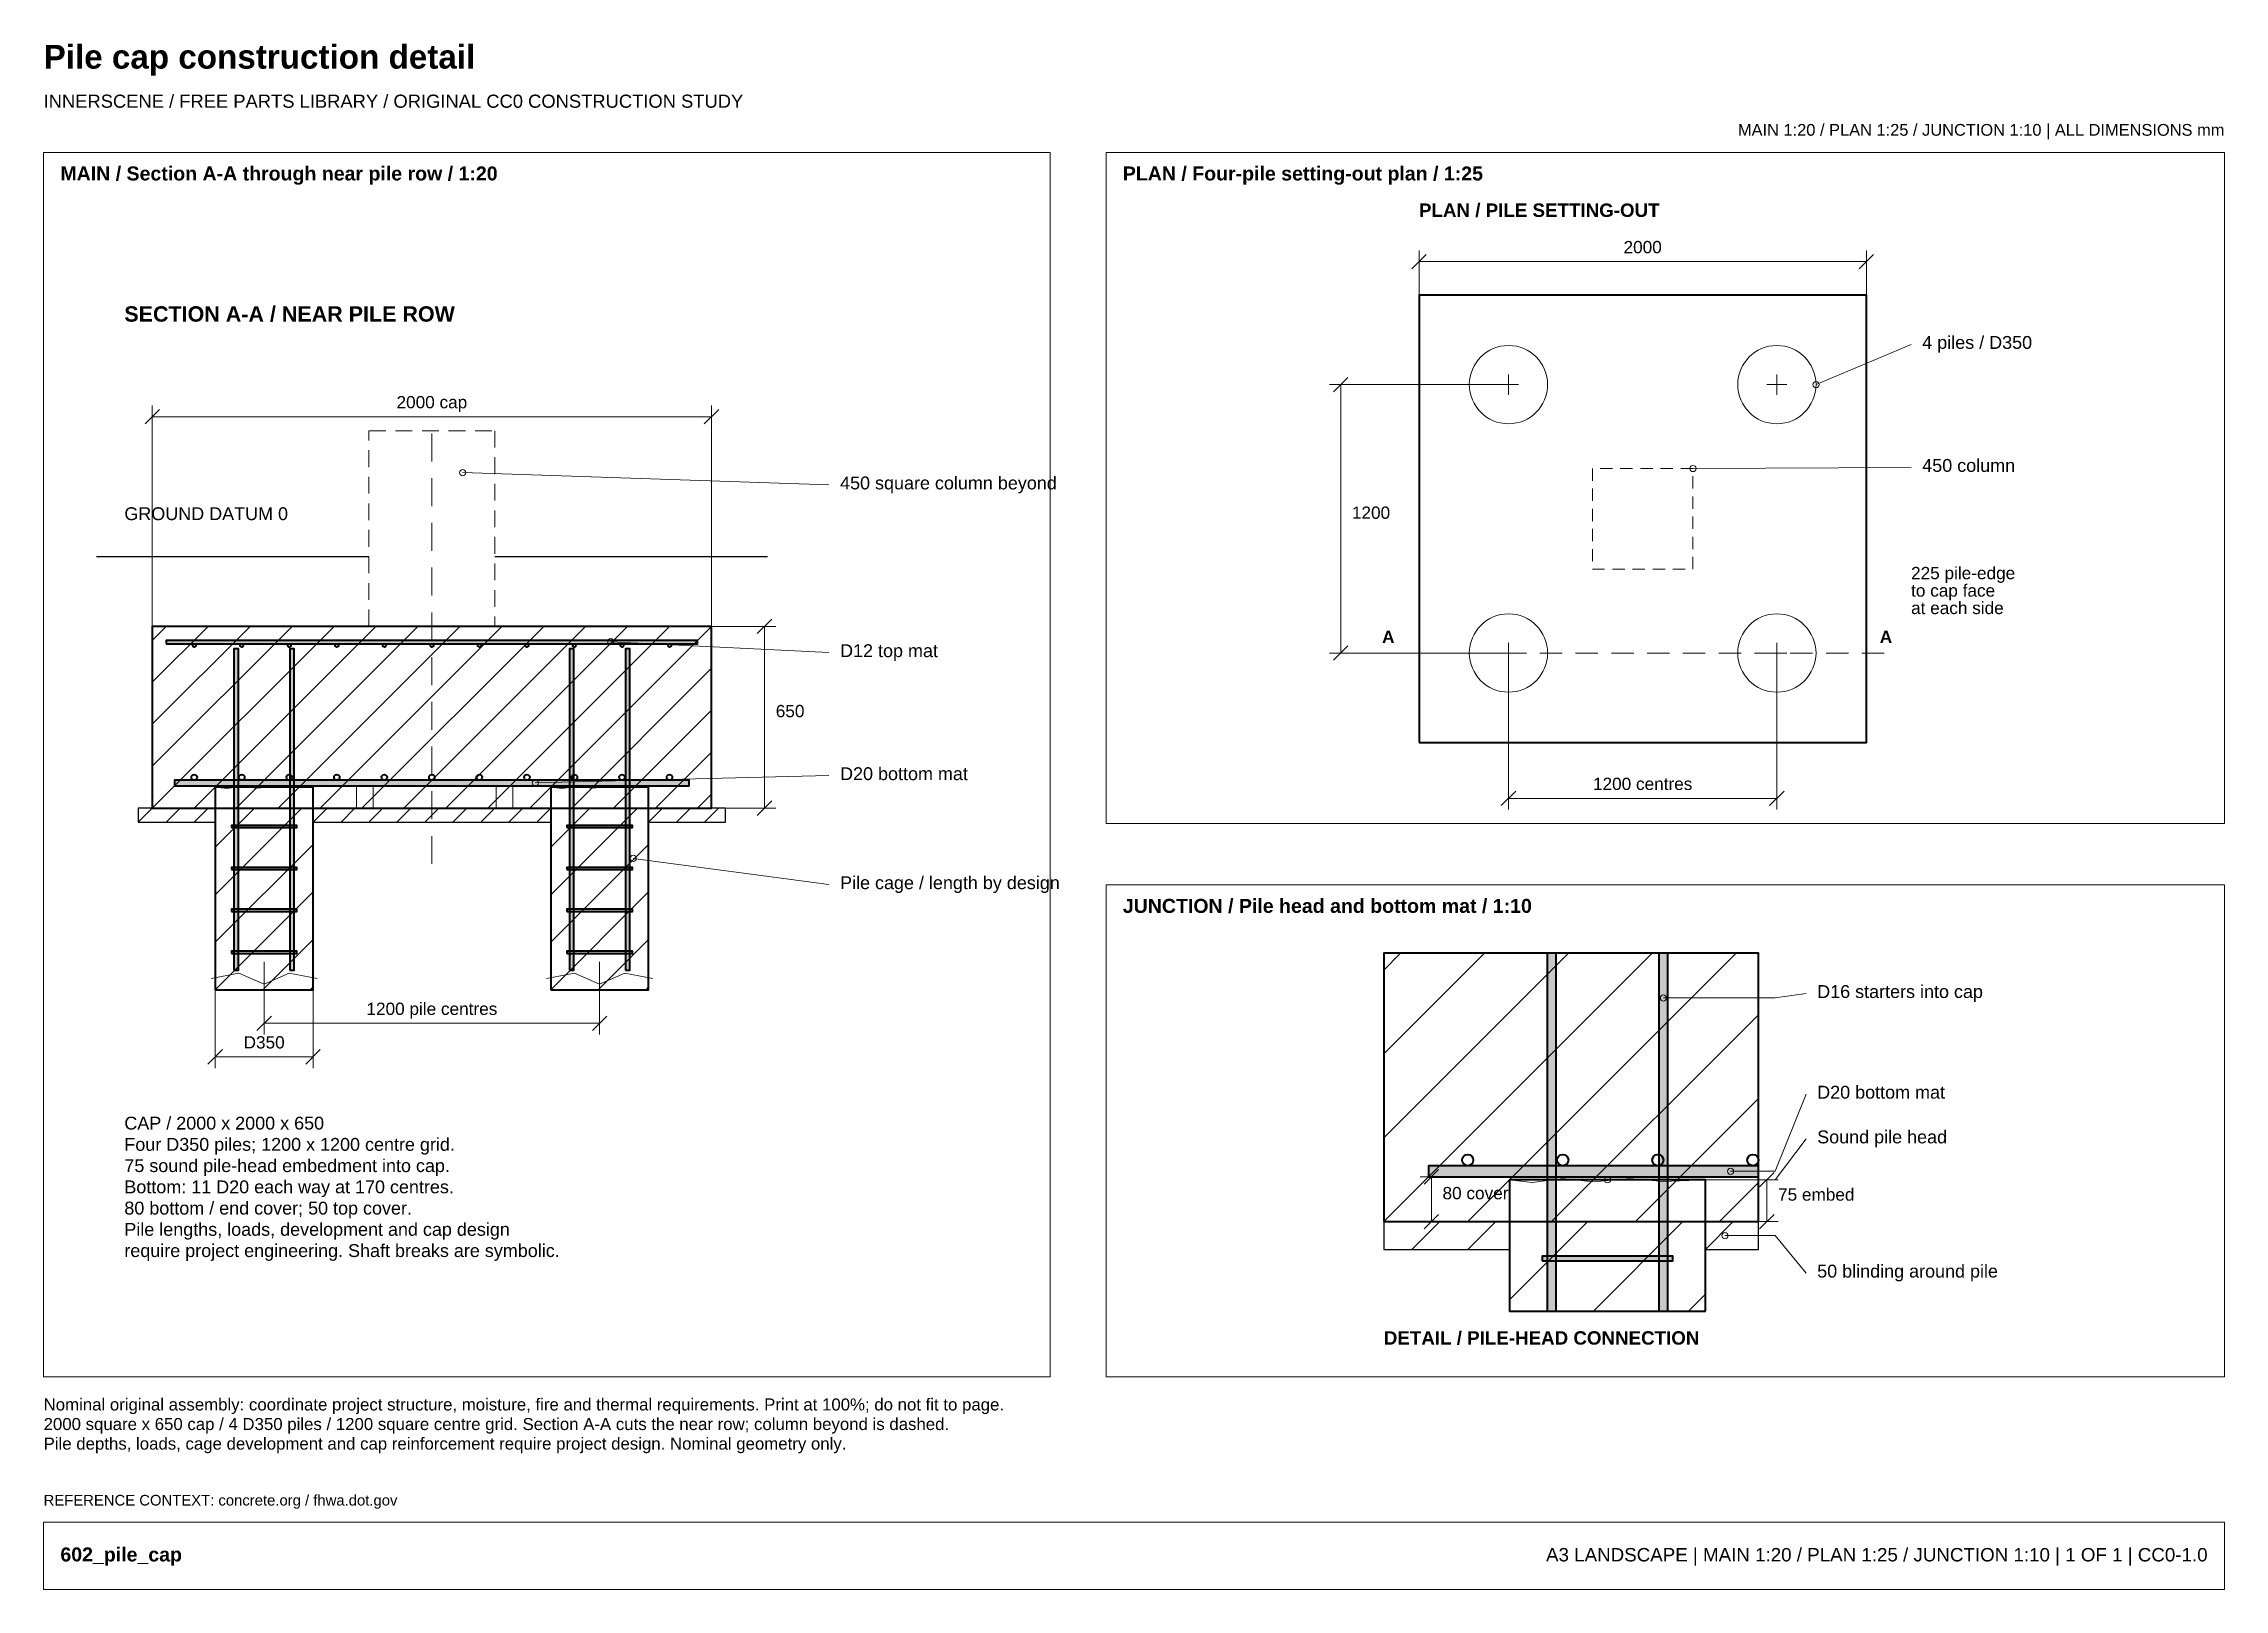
# Paper-space layout 'Layout1' of a CAD drawing. Header units: millimetres. Extents: x 15 to 405, y 10 to 286.
import ezdxf
from ezdxf.enums import TextEntityAlignment as Align

# ---------------------------------------------------------------- set-up
doc = ezdxf.new("R2010")
doc.units = ezdxf.units.MM
for name, color, linetype, lineweight, true_color in [('A-ANNO-BORDER', 7, 'Continuous', 18, 0x7b919e), ('A-ANNO-DIMS', 7, 'Continuous', 15, 0x4c626f), ('A-ANNO-TEXT', 7, 'Continuous', 18, 0x233442), ('A-FIXT', 7, 'Continuous', 20, 0x4d616b), ('A-HATCH', 7, 'Continuous', 13, 0x8d999e), ('A-HIDDEN', 7, 'Continuous', 13, 0x778992), ('A-SITE', 7, 'Continuous', 25, 0x75664e), ('A-STRC', 7, 'Continuous', 40, 0x263746)]:
    doc.layers.add(name, color=color, linetype=linetype, lineweight=lineweight, true_color=true_color)
doc.styles.add('SECTION_BOLD', font='arialbd.ttf')
doc.styles.add('SECTION_REGULAR', font='arial.ttf')

psp = doc.layouts.get("Layout1")

# ---------------------------------------------------------------- hatches: boundary and pattern name
at = {"layer": 'A-STRC'}
for points in [[(36.93665, 179.14575), (131.93665, 179.14575), (131.93665, 179.74575), (36.93665, 179.74575)], [(49.03665, 120.74575), (49.83665, 120.74575), (49.83665, 178.24575), (49.03665, 178.24575)], [(59.03665, 120.74575), (59.83665, 120.74575), (59.83665, 178.24575), (59.03665, 178.24575)], [(109.03665, 120.74575), (109.83665, 120.74575), (109.83665, 178.24575), (109.03665, 178.24575)], [(119.03665, 120.74575), (119.83665, 120.74575), (119.83665, 178.24575), (119.03665, 178.24575)], [(38.43665, 153.74575), (130.43665, 153.74575), (130.43665, 154.74575), (38.43665, 154.74575)], [(48.58665, 146.24575), (60.28665, 146.24575), (60.28665, 146.64575), (48.58665, 146.64575)], [(108.58665, 146.24575), (120.28665, 146.24575), (120.28665, 146.64575), (108.58665, 146.64575)], [(48.58665, 138.74575), (60.28665, 138.74575), (60.28665, 139.14575), (48.58665, 139.14575)], [(108.58665, 138.74575), (120.28665, 138.74575), (120.28665, 139.14575), (108.58665, 139.14575)], [(48.58665, 131.24575), (60.28665, 131.24575), (60.28665, 131.64575), (48.58665, 131.64575)], [(108.58665, 131.24575), (120.28665, 131.24575), (120.28665, 131.64575), (108.58665, 131.64575)], [(48.58665, 123.74575), (60.28665, 123.74575), (60.28665, 124.14575), (48.58665, 124.14575)], [(108.58665, 123.74575), (120.28665, 123.74575), (120.28665, 124.14575), (108.58665, 124.14575)], [(285.47985, 59.776), (285.47985, 123.776), (283.87985, 123.776), (283.87985, 59.776)], [(305.47985, 59.776), (305.47985, 123.776), (303.87985, 123.776), (303.87985, 59.776)], [(262.67985, 83.776), (321.67985, 83.776), (321.67985, 85.776), (262.67985, 85.776)], [(282.97985, 68.776), (306.37985, 68.776), (306.37985, 69.576), (282.97985, 69.576)]]:
    psp.add_hatch(color=7, dxfattribs=at).paths.add_polyline_path(points)

# ---------------------------------------------------------------- linework, layer by layer
at = {"layer": 'A-ANNO-BORDER'}
for points in [[(15, 48), (195, 48), (195, 267), (15, 267)], [(205, 147), (405, 147), (405, 267), (205, 267)], [(205, 48), (405, 48), (405, 136), (205, 136)], [(15, 10), (405, 10), (405, 22), (15, 22)]]:
    psp.add_lwpolyline(points, close=True, dxfattribs=at)
at = {"layer": 'A-ANNO-DIMS'}
for p, q in [((259.6689, 246.18), (262.2689, 248.78)), ((260.9689, 241.48), (260.9689, 249.48)), ((260.9689, 247.48), (340.9689, 247.48)), ((339.6689, 246.18), (342.2689, 248.78)), ((340.9689, 241.48), (340.9689, 249.48)), ((331.9689, 225.48), (348.9689, 232.685)), ((245.6689, 224.18), (248.2689, 226.78)), ((276.9689, 225.48), (244.9689, 225.48)), ((246.9689, 177.48), (246.9689, 225.48)), ((33.13665, 218.44575), (35.73665, 221.04575)), ((34.43665, 182.24575), (34.43665, 221.74575)), ((34.43665, 219.74575), (134.43665, 219.74575)), ((133.13665, 218.44575), (135.73665, 221.04575)), ((134.43665, 182.24575), (134.43665, 221.74575)), ((84.43665, 211.74575), (84.43665, 216.74575)), ((309.9689, 210.48), (348.9689, 210.685)), ((84.43665, 203.74575), (84.43665, 208.74575)), ((89.93665, 209.74575), (155.43665, 207.55075)), ((84.43665, 195.74575), (84.43665, 200.74575)), ((84.43665, 187.74575), (84.43665, 192.74575)), ((84.43665, 179.74575), (84.43665, 184.74575)), ((142.63665, 180.94575), (145.23665, 183.54575)), ((116.43665, 179.49575), (155.43665, 177.55075)), ((134.43665, 182.24575), (145.93665, 182.24575)), ((143.93665, 149.74575), (143.93665, 182.24575)), ((84.43665, 171.74575), (84.43665, 176.74575)), ((276.9689, 177.48), (244.9689, 177.48)), ((245.6689, 176.18), (248.2689, 178.78)), ((256.9689, 177.48), (260.9689, 177.48)), ((263.3689, 177.48), (267.3689, 177.48)), ((269.7689, 177.48), (273.7689, 177.48)), ((276.1689, 177.48), (280.1689, 177.48)), ((276.9689, 177.48), (276.9689, 149.48)), ((282.5689, 177.48), (286.5689, 177.48)), ((288.9689, 177.48), (292.9689, 177.48)), ((295.3689, 177.48), (299.3689, 177.48)), ((301.7689, 177.48), (305.7689, 177.48)), ((308.1689, 177.48), (312.1689, 177.48)), ((314.5689, 177.48), (318.5689, 177.48)), ((320.9689, 177.48), (324.9689, 177.48)), ((324.9689, 177.48), (324.9689, 149.48)), ((327.3689, 177.48), (331.3689, 177.48)), ((333.7689, 177.48), (337.7689, 177.48)), ((340.1689, 177.48), (344.1689, 177.48)), ((84.43665, 163.74575), (84.43665, 168.74575)), ((84.43665, 155.74575), (84.43665, 160.74575)), ((84.43665, 147.74575), (84.43665, 152.74575)), ((102.93665, 154.24575), (155.43665, 155.55075)), ((275.6689, 150.18), (278.2689, 152.78)), ((323.6689, 150.18), (326.2689, 152.78)), ((134.43665, 149.74575), (145.93665, 149.74575)), ((142.63665, 148.44575), (145.23665, 151.04575)), ((276.9689, 151.48), (324.9689, 151.48)), ((84.43665, 139.74575), (84.43665, 144.74575)), ((120.43665, 140.74575), (155.43665, 136.05075)), ((54.43665, 122.24575), (54.43665, 109.24575)), ((114.43665, 122.24575), (114.43665, 109.24575)), ((45.68665, 117.24575), (45.68665, 103.24575)), ((63.18665, 117.24575), (63.18665, 103.24575)), ((53.13665, 109.94575), (55.73665, 112.54575)), ((54.43665, 111.24575), (114.43665, 111.24575)), ((113.13665, 109.94575), (115.73665, 112.54575)), ((44.38665, 103.94575), (46.98665, 106.54575)), ((61.88665, 103.94575), (64.48665, 106.54575)), ((45.68665, 105.24575), (63.18665, 105.24575)), ((272.17985, 83.776), (261.17985, 83.776)), ((261.87985, 82.476), (264.47985, 85.076)), ((263.17985, 75.776), (263.17985, 83.776)), ((312.17985, 83.276), (325.17985, 83.276)), ((321.87985, 81.976), (324.47985, 84.576)), ((323.17985, 75.776), (323.17985, 83.276)), ((272.17985, 75.776), (261.17985, 75.776)), ((261.87985, 74.476), (264.47985, 77.076)), ((312.17985, 75.776), (325.17985, 75.776)), ((321.87985, 74.476), (324.47985, 77.076))]:
    psp.add_line(p, q, dxfattribs=at)
for points in [[(304.67985, 115.776), (324.67985, 115.776), (330.17985, 116.576)], [(316.67985, 84.776), (324.67985, 84.776), (330.17985, 98.576)], [(294.67985, 83.276), (324.67985, 83.276), (330.17985, 90.576)], [(315.67985, 73.276), (324.67985, 73.276), (330.17985, 66.576)]]:
    psp.add_lwpolyline(points, dxfattribs=at)
for centre in [(331.9689, 225.48), (309.9689, 210.48), (89.93665, 209.74575), (116.43665, 179.49575), (102.93665, 154.24575), (120.43665, 140.74575), (304.67985, 115.776), (294.67985, 83.276), (316.67985, 84.776), (315.67985, 73.276)]:
    psp.add_circle(centre, 0.55, dxfattribs=at)
at = {"layer": 'A-FIXT'}
for p, q in [((277.17985, 83.276), (281.17985, 82.776)), ((281.17985, 82.776), (286.67985, 83.476)), ((286.67985, 83.476), (292.17985, 82.876)), ((292.17985, 82.876), (298.67985, 83.476)), ((298.67985, 83.476), (304.67985, 82.976)), ((304.67985, 82.976), (312.17985, 83.276))]:
    psp.add_line(p, q, dxfattribs=at)
for points in [[(45.68665, 153.49575), (47.68665, 153.24575), (50.43665, 153.59575), (53.18665, 153.29575), (56.43665, 153.59575), (59.43665, 153.34575), (63.18665, 153.49575)], [(105.68665, 153.49575), (107.68665, 153.24575), (110.43665, 153.59575), (113.18665, 153.29575), (116.43665, 153.59575), (119.43665, 153.34575), (123.18665, 153.49575)]]:
    psp.add_lwpolyline(points, dxfattribs=at)
for points in [[(70.93665, 149.74575), (73.93665, 149.74575), (73.93665, 153.74575), (70.93665, 153.74575)], [(95.93665, 149.74575), (98.93665, 149.74575), (98.93665, 153.74575), (95.93665, 153.74575)]]:
    psp.add_lwpolyline(points, close=True, dxfattribs=at)
for centre in [(276.9689, 225.48), (324.9689, 225.48), (276.9689, 177.48), (324.9689, 177.48)]:
    psp.add_circle(centre, 7, dxfattribs=at)
at = {"layer": 'A-HATCH'}
for p, q in [((34.43665, 149.74575), (66.93665, 182.24575)), ((34.43665, 157.24575), (59.43665, 182.24575)), ((34.43665, 164.74575), (51.93665, 182.24575)), ((34.43665, 172.24575), (44.43665, 182.24575)), ((34.43665, 179.74575), (36.93665, 182.24575)), ((41.93665, 149.74575), (74.43665, 182.24575)), ((49.43665, 149.74575), (81.93665, 182.24575)), ((56.93665, 149.74575), (89.43665, 182.24575)), ((64.43665, 149.74575), (96.93665, 182.24575)), ((71.93665, 149.74575), (104.43665, 182.24575)), ((79.43665, 149.74575), (111.93665, 182.24575)), ((86.93665, 149.74575), (119.43665, 182.24575)), ((94.43665, 149.74575), (126.93665, 182.24575)), ((101.93665, 149.74575), (134.43665, 182.24575)), ((109.43665, 149.74575), (134.43665, 174.74575)), ((116.93665, 149.74575), (134.43665, 167.24575)), ((124.43665, 149.74575), (134.43665, 159.74575)), ((131.93665, 149.74575), (134.43665, 152.24575)), ((31.93665, 147.24575), (34.43665, 149.74575)), ((36.93665, 147.24575), (39.43665, 149.74575)), ((41.93665, 147.24575), (44.43665, 149.74575)), ((45.68665, 134.24575), (61.18665, 149.74575)), ((45.68665, 142.74575), (52.68665, 149.74575)), ((63.18665, 147.24575), (65.68665, 149.74575)), ((68.18665, 147.24575), (70.68665, 149.74575)), ((73.18665, 147.24575), (75.68665, 149.74575)), ((78.18665, 147.24575), (80.68665, 149.74575)), ((83.18665, 147.24575), (85.68665, 149.74575)), ((88.18665, 147.24575), (90.68665, 149.74575)), ((93.18665, 147.24575), (95.68665, 149.74575)), ((98.18665, 147.24575), (100.68665, 149.74575)), ((103.18665, 147.24575), (105.68665, 149.74575)), ((105.68665, 134.24575), (121.18665, 149.74575)), ((105.68665, 142.74575), (112.68665, 149.74575)), ((123.18665, 147.24575), (125.68665, 149.74575)), ((128.18665, 147.24575), (130.68665, 149.74575)), ((133.18665, 147.24575), (135.68665, 149.74575)), ((45.68665, 125.74575), (63.18665, 143.24575)), ((105.68665, 125.74575), (123.18665, 143.24575)), ((45.68665, 117.24575), (63.18665, 134.74575)), ((105.68665, 117.24575), (123.18665, 134.74575)), ((54.18665, 117.24575), (63.18665, 126.24575)), ((114.18665, 117.24575), (123.18665, 126.24575)), ((254.67985, 75.776), (302.67985, 123.776)), ((254.67985, 90.776), (287.67985, 123.776)), ((254.67985, 105.776), (272.67985, 123.776)), ((254.67985, 120.776), (257.67985, 123.776)), ((269.67985, 75.776), (317.67985, 123.776)), ((62.68665, 117.24575), (63.18665, 117.74575)), ((122.68665, 117.24575), (123.18665, 117.74575)), ((284.67985, 75.776), (321.67985, 112.776)), ((299.67985, 75.776), (321.67985, 97.776)), ((314.67985, 75.776), (321.67985, 82.776)), ((254.67985, 75.776), (254.67985, 75.776)), ((259.67985, 70.776), (264.67985, 75.776)), ((269.67985, 70.776), (274.67985, 75.776)), ((277.17985, 61.776), (291.17985, 75.776)), ((292.17985, 59.776), (308.17985, 75.776)), ((312.17985, 70.776), (317.17985, 75.776)), ((309.17985, 59.776), (312.17985, 62.776))]:
    psp.add_line(p, q, dxfattribs=at)
at = {"layer": 'A-HIDDEN'}
for p, q in [((276.9689, 223.68), (276.9689, 227.28)), ((324.9689, 223.68), (324.9689, 227.28)), ((275.1689, 225.48), (278.7689, 225.48)), ((323.1689, 225.48), (326.7689, 225.48)), ((73.18665, 215.49575), (73.18665, 217.24575)), ((73.18665, 217.24575), (76.18665, 217.24575)), ((77.93665, 217.24575), (80.93665, 217.24575)), ((82.68665, 217.24575), (85.68665, 217.24575)), ((87.43665, 217.24575), (90.43665, 217.24575)), ((92.18665, 217.24575), (95.18665, 217.24575)), ((95.68665, 217.24575), (95.68665, 214.24575)), ((73.18665, 210.74575), (73.18665, 213.74575)), ((95.68665, 212.49575), (95.68665, 209.49575)), ((73.18665, 205.99575), (73.18665, 208.99575)), ((95.68665, 207.74575), (95.68665, 204.74575)), ((291.9689, 210.48), (291.9689, 208.28)), ((291.9689, 206.88), (291.9689, 204.68)), ((295.5689, 210.48), (293.3689, 210.48)), ((299.1689, 210.48), (296.9689, 210.48)), ((302.7689, 210.48), (300.5689, 210.48)), ((306.3689, 210.48), (304.1689, 210.48)), ((309.9689, 210.48), (307.7689, 210.48)), ((309.9689, 206.88), (309.9689, 209.08)), ((73.18665, 201.24575), (73.18665, 204.24575)), ((95.68665, 202.99575), (95.68665, 199.99575)), ((291.9689, 203.28), (291.9689, 201.08)), ((309.9689, 203.28), (309.9689, 205.48)), ((73.18665, 196.49575), (73.18665, 199.49575)), ((291.9689, 199.68), (291.9689, 197.48)), ((309.9689, 199.68), (309.9689, 201.88)), ((95.68665, 198.24575), (95.68665, 195.24575)), ((291.9689, 196.08), (291.9689, 193.88)), ((309.9689, 196.08), (309.9689, 198.28)), ((73.18665, 191.74575), (73.18665, 194.74575)), ((95.68665, 193.49575), (95.68665, 190.49575)), ((291.9689, 192.48), (294.1689, 192.48)), ((295.5689, 192.48), (297.7689, 192.48)), ((299.1689, 192.48), (301.3689, 192.48)), ((302.7689, 192.48), (304.9689, 192.48)), ((306.3689, 192.48), (308.5689, 192.48)), ((309.9689, 192.48), (309.9689, 194.68)), ((73.18665, 186.99575), (73.18665, 189.99575)), ((95.68665, 188.74575), (95.68665, 185.74575)), ((73.18665, 182.24575), (73.18665, 185.24575)), ((95.68665, 183.99575), (95.68665, 182.24575)), ((275.1689, 177.48), (278.7689, 177.48)), ((276.9689, 175.68), (276.9689, 179.28)), ((323.1689, 177.48), (326.7689, 177.48)), ((324.9689, 175.68), (324.9689, 179.28))]:
    psp.add_line(p, q, dxfattribs=at)
for points in [[(44.93665, 119.24575), (49.93665, 120.24575), (54.43665, 118.24575), (58.93665, 120.24575), (63.93665, 119.24575)], [(104.93665, 119.24575), (109.93665, 120.24575), (114.43665, 118.24575), (118.93665, 120.24575), (123.93665, 119.24575)]]:
    psp.add_lwpolyline(points, dxfattribs=at)
at = {"layer": 'A-SITE'}
for p, q in [((24.43665, 194.74575), (73.18665, 194.74575)), ((95.68665, 194.74575), (144.43665, 194.74575))]:
    psp.add_line(p, q, dxfattribs=at)
for points in [[(31.93665, 147.24575), (45.68665, 147.24575), (45.68665, 149.74575), (31.93665, 149.74575)], [(63.18665, 147.24575), (105.68665, 147.24575), (105.68665, 149.74575), (63.18665, 149.74575)], [(123.18665, 147.24575), (136.93665, 147.24575), (136.93665, 149.74575), (123.18665, 149.74575)], [(254.67985, 70.776), (277.17985, 70.776), (277.17985, 75.776), (254.67985, 75.776)], [(312.17985, 70.776), (321.67985, 70.776), (321.67985, 75.776), (312.17985, 75.776)]]:
    psp.add_lwpolyline(points, close=True, dxfattribs=at)
at = {"layer": 'A-STRC'}
for points in [[(260.9689, 161.48), (340.9689, 161.48), (340.9689, 241.48), (260.9689, 241.48)], [(34.43665, 149.74575), (134.43665, 149.74575), (134.43665, 182.24575), (34.43665, 182.24575)], [(36.93665, 179.14575), (131.93665, 179.14575), (131.93665, 179.74575), (36.93665, 179.74575)], [(49.03665, 120.74575), (49.83665, 120.74575), (49.83665, 178.24575), (49.03665, 178.24575)], [(59.03665, 120.74575), (59.83665, 120.74575), (59.83665, 178.24575), (59.03665, 178.24575)], [(109.03665, 120.74575), (109.83665, 120.74575), (109.83665, 178.24575), (109.03665, 178.24575)], [(119.03665, 120.74575), (119.83665, 120.74575), (119.83665, 178.24575), (119.03665, 178.24575)], [(38.43665, 153.74575), (130.43665, 153.74575), (130.43665, 154.74575), (38.43665, 154.74575)], [(45.68665, 117.24575), (63.18665, 117.24575), (63.18665, 153.49575), (45.68665, 153.49575)], [(105.68665, 117.24575), (123.18665, 117.24575), (123.18665, 153.49575), (105.68665, 153.49575)], [(48.58665, 146.24575), (60.28665, 146.24575), (60.28665, 146.64575), (48.58665, 146.64575)], [(108.58665, 146.24575), (120.28665, 146.24575), (120.28665, 146.64575), (108.58665, 146.64575)], [(48.58665, 138.74575), (60.28665, 138.74575), (60.28665, 139.14575), (48.58665, 139.14575)], [(108.58665, 138.74575), (120.28665, 138.74575), (120.28665, 139.14575), (108.58665, 139.14575)], [(48.58665, 131.24575), (60.28665, 131.24575), (60.28665, 131.64575), (48.58665, 131.64575)], [(108.58665, 131.24575), (120.28665, 131.24575), (120.28665, 131.64575), (108.58665, 131.64575)], [(48.58665, 123.74575), (60.28665, 123.74575), (60.28665, 124.14575), (48.58665, 124.14575)], [(108.58665, 123.74575), (120.28665, 123.74575), (120.28665, 124.14575), (108.58665, 124.14575)], [(254.67985, 75.776), (321.67985, 75.776), (321.67985, 123.776), (254.67985, 123.776)], [(285.47985, 59.776), (285.47985, 123.776), (283.87985, 123.776), (283.87985, 59.776)], [(305.47985, 59.776), (305.47985, 123.776), (303.87985, 123.776), (303.87985, 59.776)], [(262.67985, 83.776), (321.67985, 83.776), (321.67985, 85.776), (262.67985, 85.776)], [(312.17985, 59.776), (312.17985, 83.276), (277.17985, 83.276), (277.17985, 59.776)], [(282.97985, 68.776), (306.37985, 68.776), (306.37985, 69.576), (282.97985, 69.576)]]:
    psp.add_lwpolyline(points, close=True, dxfattribs=at)
for centre, radius in [((41.93665, 178.84575), 0.3), ((50.43665, 178.84575), 0.3), ((58.93665, 178.84575), 0.3), ((67.43665, 178.84575), 0.3), ((75.93665, 178.84575), 0.3), ((84.43665, 178.84575), 0.3), ((92.93665, 178.84575), 0.3), ((101.43665, 178.84575), 0.3), ((109.93665, 178.84575), 0.3), ((118.43665, 178.84575), 0.3), ((126.93665, 178.84575), 0.3), ((41.93665, 155.24575), 0.5), ((50.43665, 155.24575), 0.5), ((58.93665, 155.24575), 0.5), ((67.43665, 155.24575), 0.5), ((75.93665, 155.24575), 0.5), ((84.43665, 155.24575), 0.5), ((92.93665, 155.24575), 0.5), ((101.43665, 155.24575), 0.5), ((109.93665, 155.24575), 0.5), ((118.43665, 155.24575), 0.5), ((126.93665, 155.24575), 0.5), ((269.67985, 86.776), 1), ((286.67985, 86.776), 1), ((303.67985, 86.776), 1), ((320.67985, 86.776), 1)]:
    psp.add_circle(centre, radius, dxfattribs=at)

# ---------------------------------------------------------------- texts
at = {"layer": 'A-ANNO-DIMS', "style": 'SECTION_REGULAR'}
for s, p in [('2000', (300.9689, 248.98)), ('2000 cap', (84.43665, 221.24575)), ('1200 centres', (300.9689, 152.98)), ('1200 pile centres', (84.43665, 112.74575)), ('D350', (54.43665, 106.74575))]:
    psp.add_text(s, height=2.2, dxfattribs=at).set_placement(p, align=Align.CENTER)
for s, p in [('1200', (248.9689, 201.48)), ('650', (145.93665, 165.99575)), ('80 cover', (265.17985, 79.776)), ('75 embed', (325.17985, 79.526))]:
    psp.add_text(s, height=2.2, dxfattribs=at).set_placement(p)
at = {"layer": 'A-ANNO-TEXT'}
for s, height, style, p in [('Pile cap construction detail', 4.25, 'SECTION_BOLD', (15, 282)), ('INNERSCENE / FREE PARTS LIBRARY / ORIGINAL CC0 CONSTRUCTION STUDY', 2.35, 'SECTION_REGULAR', (15, 275)), ('MAIN / Section A-A through near pile row / 1:20', 2.5, 'SECTION_BOLD', (18, 262)), ('PLAN / Four-pile setting-out plan / 1:25', 2.5, 'SECTION_BOLD', (208, 262)), ('PLAN / PILE SETTING-OUT', 2.4, 'SECTION_BOLD', (260.9689, 255.48)), ('SECTION A-A / NEAR PILE ROW', 2.75, 'SECTION_BOLD', (29.43665, 236.74575)), ('4 piles / D350', 2.3, 'SECTION_REGULAR', (350.9689, 231.88)), ('450 column', 2.3, 'SECTION_REGULAR', (350.9689, 209.88)), ('450 square column beyond', 2.3, 'SECTION_REGULAR', (157.43665, 206.74575)), ('GROUND DATUM 0', 2.3, 'SECTION_REGULAR', (29.43665, 201.24575)), ('225 pile-edge', 2.2, 'SECTION_REGULAR', (348.9689, 190.68)), ('to cap face', 2.2, 'SECTION_REGULAR', (348.9689, 187.56)), ('at each side', 2.2, 'SECTION_REGULAR', (348.9689, 184.44)), ('A', 2.2, 'SECTION_BOLD', (254.3689, 179.28)), ('A', 2.2, 'SECTION_BOLD', (343.3689, 179.28)), ('D12 top mat', 2.3, 'SECTION_REGULAR', (157.43665, 176.74575)), ('D20 bottom mat', 2.3, 'SECTION_REGULAR', (157.43665, 154.74575)), ('Pile cage / length by design', 2.3, 'SECTION_REGULAR', (157.43665, 135.24575)), ('JUNCTION / Pile head and bottom mat / 1:10', 2.5, 'SECTION_BOLD', (208, 131)), ('D16 starters into cap', 2.3, 'SECTION_REGULAR', (332.17985, 115.776)), ('D20 bottom mat', 2.3, 'SECTION_REGULAR', (332.17985, 97.776)), ('CAP / 2000 x 2000 x 650', 2.3, 'SECTION_REGULAR', (29.43665, 92.24575)), ('Four D350 piles; 1200 x 1200 centre grid.', 2.3, 'SECTION_REGULAR', (29.43665, 88.44575)), ('Sound pile head', 2.3, 'SECTION_REGULAR', (332.17985, 89.776)), ('75 sound pile-head embedment into cap.', 2.3, 'SECTION_REGULAR', (29.43665, 84.64575)), ('Bottom: 11 D20 each way at 170 centres.', 2.3, 'SECTION_REGULAR', (29.43665, 80.84575)), ('80 bottom / end cover; 50 top cover.', 2.3, 'SECTION_REGULAR', (29.43665, 77.04575)), ('Pile lengths, loads, development and cap design', 2.3, 'SECTION_REGULAR', (29.43665, 73.24575)), ('require project engineering. Shaft breaks are symbolic.', 2.3, 'SECTION_REGULAR', (29.43665, 69.44575)), ('50 blinding around pile', 2.3, 'SECTION_REGULAR', (332.17985, 65.776)), ('DETAIL / PILE-HEAD CONNECTION', 2.4, 'SECTION_BOLD', (254.67985, 53.776)), ('Nominal original assembly: coordinate project structure, moisture, fire and thermal requirements. Print at 100%; do not fit to page.', 2.15, 'SECTION_REGULAR', (15, 42)), ('2000 square x 650 cap / 4 D350 piles / 1200 square centre grid. Section A-A cuts the near row; column beyond is dashed.', 2.15, 'SECTION_REGULAR', (15, 38.5)), ('Pile depths, loads, cage development and cap reinforcement require project design. Nominal geometry only.', 2.15, 'SECTION_REGULAR', (15, 35)), ('REFERENCE CONTEXT: concrete.org / fhwa.dot.gov', 1.9, 'SECTION_REGULAR', (15, 25)), ('602_pile_cap', 2.5, 'SECTION_BOLD', (18, 15))]:
    psp.add_text(s, height=height, dxfattribs=dict(at, style=style)).set_placement(p)
at = {"layer": 'A-ANNO-TEXT', "style": 'SECTION_REGULAR'}
for s, height, p in [('MAIN 1:20 / PLAN 1:25 / JUNCTION 1:10 | ALL DIMENSIONS mm', 2.1, (405, 270)), ('A3 LANDSCAPE | MAIN 1:20 / PLAN 1:25 / JUNCTION 1:10 | 1 OF 1 | CC0-1.0', 2.4, (402, 15))]:
    psp.add_text(s, height=height, dxfattribs=at).set_placement(p, align=Align.RIGHT)

doc.saveas('drawing.dxf')
